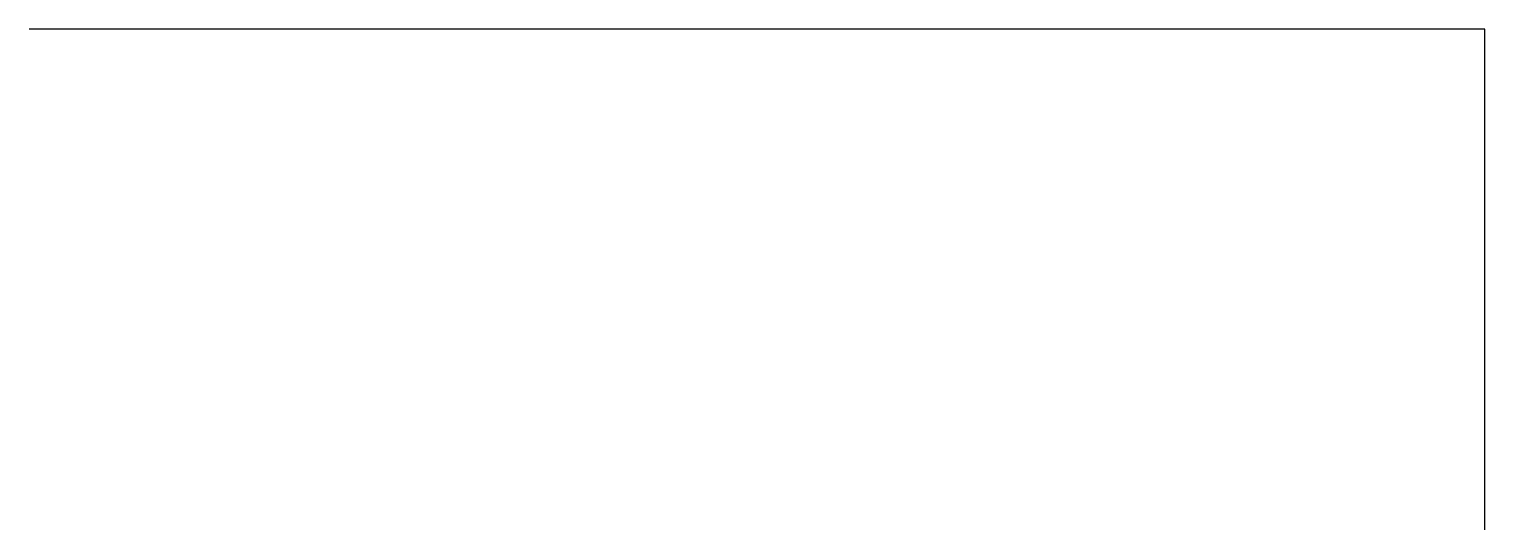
# Model space of a CAD drawing. Header units: millimetres. Extents: x -4.1501 to -4.0701, y 8.4587 to 8.4862.
import ezdxf

# ---------------------------------------------------------------- set-up
doc = ezdxf.new("R2010")
doc.units = ezdxf.units.MM
doc.header["$LTSCALE"] = 0.05

msp = doc.modelspace()

# ---------------------------------------------------------------- linework, layer by layer
for p, q in [((-4.070104, 8.486227), (-4.150104, 8.486227)), ((-4.070104, 8.458727), (-4.070104, 8.486227))]:
    msp.add_line(p, q)

doc.saveas('drawing.dxf')
